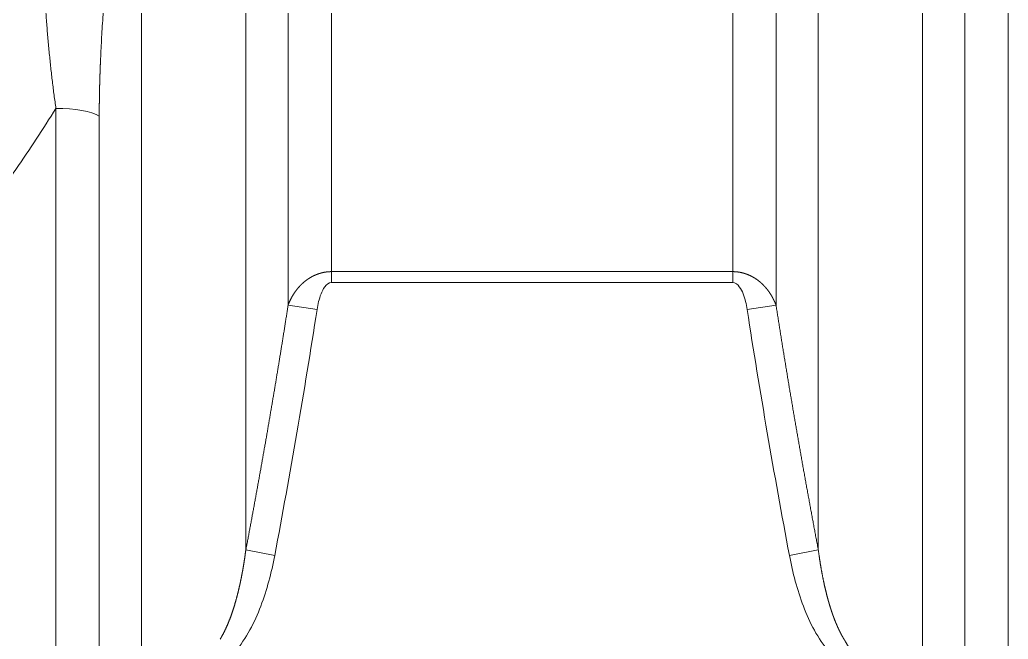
# Model space of a CAD drawing. Header units: millimetres. Extents: x 4664 to 8864, y -38 to 2932.
# Drawn here: x 8226.08 to 8253.32, y 2179.6 to 2196.67 of the extents above; entities that cross this region are included whole.
import ezdxf

# ---------------------------------------------------------------- set-up
doc = ezdxf.new("R2010")
doc.units = ezdxf.units.MM

msp = doc.modelspace()

# ---------------------------------------------------------------- linework, layer by layer
at = {"lineweight": 5}
for p, q in [((8234.673, 2189.43), (8234.673, 2210.808)), ((8245.728, 2189.43), (8245.728, 2210.808)), ((8253.321, 2157.228), (8253.321, 2210.808)), ((8232.313, 2210.588), (8232.313, 2182.059)), ((8248.088, 2210.588), (8248.088, 2182.059)), ((8250.961, 2210.588), (8250.961, 2154.304)), ((8233.478, 2209.614), (8233.478, 2188.803)), ((8246.923, 2188.803), (8246.923, 2209.614)), ((8252.127, 2209.614), (8252.127, 2157.639)), ((8229.44, 2206.227), (8229.44, 2154.304)), ((8227.08, 2157.228), (8227.08, 2194.226)), ((8228.274, 2157.639), (8228.274, 2194.009)), ((8245.728, 2189.727), (8234.673, 2189.727)), ((8234.673, 2189.43), (8245.728, 2189.43)), ((8233.478, 2188.803), (8234.274, 2188.68)), ((8246.923, 2188.803), (8246.127, 2188.68)), ((8232.313, 2182.059), (8233.109, 2181.909)), ((8247.292, 2181.909), (8248.088, 2182.059))]:
    msp.add_line(p, q, dxfattribs=at)
at = {"lineweight": 5, "extrusion": (0, 0, -1)}
msp.add_ellipse((8227.08, 2193.862), major_axis=(1.306, 0), ratio=0.278426, start_param=4.712389, end_param=5.867354, dxfattribs=at)
at = {"lineweight": 5}
for points, knots in [([(8227.038, 2206.473), (8227.012, 2206.188), (8226.988, 2205.909), (8226.943, 2205.358), (8226.921, 2205.088), (8226.881, 2204.555), (8226.863, 2204.292), (8226.837, 2203.904), (8226.829, 2203.776), (8226.813, 2203.521), (8226.806, 2203.395), (8226.784, 2203.018), (8226.772, 2202.771), (8226.755, 2202.406), (8226.75, 2202.286), (8226.743, 2202.107), (8226.741, 2202.047), (8226.736, 2201.929), (8226.734, 2201.87), (8226.725, 2201.576), (8226.718, 2201.345), (8226.711, 2201.004), (8226.709, 2200.891), (8226.706, 2200.724), (8226.705, 2200.64), (8226.704, 2200.543), (8226.704, 2200.495), (8226.703, 2200.471), (8226.703, 2200.459), (8226.703, 2200.453), (8226.703, 2200.45), (8226.703, 2200.448), (8226.703, 2200.448), (8226.703, 2200.447), (8226.703, 2200.447), (8226.703, 2200.447), (8226.703, 2200.447), (8226.703, 2200.447), (8226.703, 2200.447), (8226.702, 2200.308), (8226.7, 2200.033), (8226.701, 2199.63), (8226.706, 2199.237), (8226.71, 2198.98), (8226.719, 2198.599), (8226.727, 2198.352), (8226.741, 2197.989), (8226.746, 2197.869), (8226.754, 2197.692), (8226.759, 2197.604), (8226.764, 2197.503), (8226.767, 2197.452), (8226.768, 2197.427), (8226.769, 2197.415), (8226.769, 2197.408), (8226.769, 2197.405), (8226.769, 2197.404), (8226.77, 2197.403), (8226.77, 2197.402), (8226.77, 2197.402), (8226.77, 2197.402), (8226.77, 2197.402), (8226.77, 2197.402), (8226.77, 2197.402), (8226.778, 2197.257), (8226.795, 2196.971), (8226.826, 2196.551), (8226.86, 2196.14), (8226.897, 2195.738), (8226.938, 2195.345), (8226.982, 2194.961), (8227.029, 2194.588), (8227.063, 2194.345), (8227.08, 2194.226)], [0, 0, 0, 0, 0.0625, 0.0625, 0.125, 0.125, 0.1875, 0.1875, 0.21875, 0.21875, 0.25, 0.25, 0.3125, 0.3125, 0.34375, 0.34375, 0.359375, 0.359375, 0.375, 0.375, 0.4375, 0.4375, 0.46875, 0.46875, 0.484375, 0.492188, 0.496094, 0.498047, 0.499023, 0.499512, 0.499756, 0.499878, 0.499939, 0.499969, 0.499985, 0.499992, 0.499996, 0.499996, 0.5, 0.5, 0.53125, 0.5625, 0.59375, 0.625, 0.625, 0.6875, 0.6875, 0.71875, 0.71875, 0.734375, 0.742188, 0.746094, 0.748047, 0.749023, 0.749512, 0.749756, 0.749878, 0.749939, 0.749969, 0.749985, 0.749992, 0.749996, 0.749996, 0.75, 0.75, 0.78125, 0.8125, 0.84375, 0.875, 0.90625, 0.9375, 0.96875, 1, 1, 1, 1]), ([(8228.274, 2194.009), (8228.274, 2194.015), (8228.274, 2194.027), (8228.274, 2194.045), (8228.275, 2194.063), (8228.275, 2194.081), (8228.275, 2194.099), (8228.275, 2194.117), (8228.275, 2194.135), (8228.275, 2194.153), (8228.275, 2194.171), (8228.275, 2194.189), (8228.275, 2194.207), (8228.275, 2194.225), (8228.275, 2194.243), (8228.275, 2194.262), (8228.276, 2194.28), (8228.276, 2194.298), (8228.276, 2194.316), (8228.276, 2194.334), (8228.276, 2194.352), (8228.276, 2194.371), (8228.277, 2194.389), (8228.277, 2194.407), (8228.277, 2194.425), (8228.277, 2194.444), (8228.278, 2194.462), (8228.278, 2194.48), (8228.278, 2194.499), (8228.278, 2194.517), (8228.279, 2194.535), (8228.279, 2194.554), (8228.279, 2194.572), (8228.279, 2194.591), (8228.28, 2194.609), (8228.28, 2194.627), (8228.28, 2194.646), (8228.281, 2194.664), (8228.281, 2194.683), (8228.282, 2194.701), (8228.282, 2194.72), (8228.282, 2194.739), (8228.283, 2194.757), (8228.283, 2194.776), (8228.284, 2194.794), (8228.284, 2194.813), (8228.284, 2194.832), (8228.285, 2194.85), (8228.285, 2194.869), (8228.286, 2194.887), (8228.286, 2194.906), (8228.287, 2194.925), (8228.287, 2194.944), (8228.288, 2194.962), (8228.288, 2194.981), (8228.289, 2195), (8228.289, 2195.019), (8228.29, 2195.038), (8228.29, 2195.056), (8228.291, 2195.075), (8228.292, 2195.094), (8228.292, 2195.113), (8228.293, 2195.132), (8228.293, 2195.151), (8228.294, 2195.17), (8228.295, 2195.189), (8228.295, 2195.208), (8228.296, 2195.227), (8228.297, 2195.246), (8228.297, 2195.265), (8228.298, 2195.284), (8228.299, 2195.303), (8228.299, 2195.322), (8228.3, 2195.341), (8228.301, 2195.36), (8228.301, 2195.379), (8228.302, 2195.398), (8228.303, 2195.417), (8228.304, 2195.437), (8228.304, 2195.456), (8228.305, 2195.475), (8228.306, 2195.494), (8228.307, 2195.513), (8228.308, 2195.533), (8228.308, 2195.552), (8228.309, 2195.571), (8228.314, 2195.682), (8228.323, 2195.886), (8228.34, 2196.186), (8228.358, 2196.495), (8228.379, 2196.812), (8228.398, 2197.074), (8228.413, 2197.281), (8228.424, 2197.428), (8228.436, 2197.577), (8228.449, 2197.727), (8228.462, 2197.879), (8228.475, 2198.032), (8228.488, 2198.186), (8228.503, 2198.341), (8228.517, 2198.498), (8228.539, 2198.723), (8228.568, 2199.019), (8228.606, 2199.39), (8228.647, 2199.774), (8228.688, 2200.153), (8228.731, 2200.528), (8228.773, 2200.899), (8228.819, 2201.281), (8228.864, 2201.656), (8228.909, 2202.026), (8228.954, 2202.393), (8229.003, 2202.78), (8229.042, 2203.087), (8229.07, 2203.312), (8229.088, 2203.45), (8229.107, 2203.599), (8229.127, 2203.757), (8229.148, 2203.925), (8229.171, 2204.104), (8229.195, 2204.292), (8229.22, 2204.491), (8229.243, 2204.667), (8229.262, 2204.816), (8229.277, 2204.932), (8229.291, 2205.045), (8229.305, 2205.153), (8229.318, 2205.257), (8229.331, 2205.357), (8229.343, 2205.453), (8229.354, 2205.545), (8229.365, 2205.632), (8229.376, 2205.715), (8229.386, 2205.794), (8229.395, 2205.868), (8229.404, 2205.939), (8229.412, 2206.005), (8229.42, 2206.066), (8229.427, 2206.124), (8229.433, 2206.177), (8229.438, 2206.211), (8229.44, 2206.227)], [0, 0, 0, 0, 0.001403, 0.002808, 0.004214, 0.005622, 0.007032, 0.008443, 0.009856, 0.01127, 0.012686, 0.014104, 0.015523, 0.016944, 0.018367, 0.019791, 0.021217, 0.022645, 0.024074, 0.025505, 0.026937, 0.028371, 0.029807, 0.031245, 0.032684, 0.034125, 0.035568, 0.037012, 0.038458, 0.039906, 0.041355, 0.042806, 0.044259, 0.045713, 0.047169, 0.048627, 0.050087, 0.051548, 0.053011, 0.054475, 0.055942, 0.05741, 0.05888, 0.060351, 0.061825, 0.0633, 0.064776, 0.066255, 0.067735, 0.069217, 0.0707, 0.072186, 0.073673, 0.075162, 0.076653, 0.078145, 0.079639, 0.081135, 0.082633, 0.084132, 0.085633, 0.087136, 0.088641, 0.090148, 0.091656, 0.093166, 0.094678, 0.096191, 0.097707, 0.099224, 0.100743, 0.102264, 0.103786, 0.105311, 0.106837, 0.108365, 0.109895, 0.111426, 0.11296, 0.114495, 0.116032, 0.117571, 0.119111, 0.120654, 0.122198, 0.123744, 0.125292, 0.148749, 0.172956, 0.197922, 0.223653, 0.250157, 0.262099, 0.274161, 0.286342, 0.298644, 0.311068, 0.323613, 0.33628, 0.34907, 0.361983, 0.37502, 0.40466, 0.43536, 0.467127, 0.499968, 0.529724, 0.560471, 0.592216, 0.624965, 0.653813, 0.684259, 0.716308, 0.749969, 0.760607, 0.772055, 0.784313, 0.797384, 0.811268, 0.825968, 0.841484, 0.857818, 0.874972, 0.884887, 0.894455, 0.903675, 0.912547, 0.92107, 0.929244, 0.937069, 0.944545, 0.95167, 0.958445, 0.96487, 0.970943, 0.976665, 0.982036, 0.987055, 0.991722, 0.996037, 1, 1, 1, 1]), ([(8216.165, 2182.74), (8216.707, 2183.117), (8217.239, 2183.507), (8218.282, 2184.313), (8218.793, 2184.729), (8219.795, 2185.587), (8220.286, 2186.03), (8221.007, 2186.713), (8221.244, 2186.944), (8221.597, 2187.296), (8221.772, 2187.473), (8221.975, 2187.682), (8222.076, 2187.787), (8222.127, 2187.84), (8222.152, 2187.866), (8222.165, 2187.879), (8222.171, 2187.886), (8222.174, 2187.889), (8222.175, 2187.891), (8222.176, 2187.892), (8222.636, 2188.374), (8223.082, 2188.866), (8223.732, 2189.622), (8223.946, 2189.877), (8224.262, 2190.263), (8224.418, 2190.458), (8224.599, 2190.686), (8224.689, 2190.801), (8224.734, 2190.859), (8224.756, 2190.888), (8224.767, 2190.902), (8224.773, 2190.909), (8224.776, 2190.913), (8224.777, 2190.915), (8224.778, 2190.915), (8224.778, 2190.916), (8224.778, 2190.916), (8225.192, 2191.45), (8225.591, 2191.992), (8226.358, 2193.095), (8226.726, 2193.656), (8227.08, 2194.226)], [0, 0, 0, 0, 0.125, 0.125, 0.25, 0.25, 0.375, 0.375, 0.4375, 0.4375, 0.46875, 0.484375, 0.492187, 0.496094, 0.498047, 0.499023, 0.499512, 0.499756, 0.499756, 0.5, 0.5, 0.625, 0.625, 0.6875, 0.6875, 0.71875, 0.734375, 0.742187, 0.746094, 0.748047, 0.749023, 0.749512, 0.749756, 0.749878, 0.749939, 0.749939, 0.75, 0.75, 0.875, 0.875, 1, 1, 1, 1]), ([(8234.673, 2189.727), (8234.671, 2189.727), (8234.668, 2189.727), (8234.664, 2189.727), (8234.659, 2189.727), (8234.655, 2189.727), (8234.65, 2189.727), (8234.646, 2189.727), (8234.642, 2189.727), (8234.637, 2189.726), (8234.633, 2189.726), (8234.628, 2189.726), (8234.624, 2189.726), (8234.619, 2189.726), (8234.615, 2189.725), (8234.611, 2189.725), (8234.606, 2189.725), (8234.602, 2189.725), (8234.597, 2189.724), (8234.593, 2189.724), (8234.588, 2189.724), (8234.584, 2189.723), (8234.58, 2189.723), (8234.575, 2189.723), (8234.571, 2189.722), (8234.566, 2189.722), (8234.562, 2189.721), (8234.557, 2189.721), (8234.553, 2189.72), (8234.548, 2189.72), (8234.544, 2189.719), (8234.54, 2189.719), (8234.535, 2189.718), (8234.531, 2189.718), (8234.526, 2189.717), (8234.522, 2189.716), (8234.517, 2189.716), (8234.513, 2189.715), (8234.508, 2189.714), (8234.504, 2189.714), (8234.5, 2189.713), (8234.495, 2189.712), (8234.491, 2189.712), (8234.486, 2189.711), (8234.482, 2189.71), (8234.477, 2189.709), (8234.473, 2189.708), (8234.468, 2189.708), (8234.464, 2189.707), (8234.459, 2189.706), (8234.455, 2189.705), (8234.451, 2189.704), (8234.446, 2189.703), (8234.442, 2189.702), (8234.437, 2189.701), (8234.433, 2189.7), (8234.428, 2189.699), (8234.424, 2189.698), (8234.419, 2189.697), (8234.415, 2189.696), (8234.411, 2189.695), (8234.406, 2189.694), (8234.402, 2189.693), (8234.397, 2189.692), (8234.393, 2189.69), (8234.388, 2189.689), (8234.384, 2189.688), (8234.38, 2189.687), (8234.375, 2189.686), (8234.371, 2189.684), (8234.366, 2189.683), (8234.362, 2189.682), (8234.357, 2189.68), (8234.353, 2189.679), (8234.349, 2189.678), (8234.344, 2189.676), (8234.34, 2189.675), (8234.335, 2189.674), (8234.331, 2189.672), (8234.327, 2189.671), (8234.322, 2189.669), (8234.318, 2189.668), (8234.313, 2189.666), (8234.309, 2189.665), (8234.305, 2189.663), (8234.3, 2189.662), (8234.296, 2189.66), (8234.291, 2189.659), (8234.287, 2189.657), (8234.283, 2189.655), (8234.278, 2189.654), (8234.274, 2189.652), (8234.27, 2189.65), (8234.265, 2189.649), (8234.261, 2189.647), (8234.256, 2189.645), (8234.252, 2189.643), (8234.248, 2189.642), (8234.243, 2189.64), (8234.239, 2189.638), (8234.235, 2189.636), (8234.23, 2189.634), (8234.226, 2189.633), (8234.222, 2189.631), (8234.217, 2189.629), (8234.213, 2189.627), (8234.209, 2189.625), (8234.204, 2189.623), (8234.2, 2189.621), (8234.196, 2189.619), (8234.191, 2189.617), (8234.187, 2189.615), (8234.183, 2189.613), (8234.179, 2189.611), (8234.174, 2189.609), (8234.17, 2189.607), (8234.166, 2189.604), (8234.161, 2189.602), (8234.157, 2189.6), (8234.153, 2189.598), (8234.149, 2189.596), (8234.144, 2189.593), (8234.14, 2189.591), (8234.136, 2189.589), (8234.132, 2189.587), (8234.127, 2189.584), (8234.123, 2189.582), (8234.119, 2189.58), (8234.115, 2189.577), (8234.11, 2189.575), (8234.106, 2189.573), (8234.102, 2189.57), (8234.098, 2189.568), (8234.094, 2189.565), (8234.089, 2189.563), (8234.085, 2189.56), (8234.081, 2189.558), (8234.077, 2189.555), (8234.073, 2189.553), (8234.069, 2189.55), (8234.064, 2189.548), (8234.06, 2189.545), (8234.056, 2189.542), (8234.052, 2189.54), (8234.048, 2189.537), (8234.044, 2189.534), (8234.04, 2189.532), (8234.036, 2189.529), (8234.031, 2189.526), (8234.027, 2189.523), (8234.023, 2189.521), (8234.019, 2189.518), (8234.015, 2189.515), (8234.011, 2189.512), (8234.007, 2189.509), (8234.003, 2189.507), (8233.999, 2189.504), (8233.995, 2189.501), (8233.991, 2189.498), (8233.987, 2189.495), (8233.983, 2189.492), (8233.979, 2189.489), (8233.975, 2189.486), (8233.971, 2189.483), (8233.967, 2189.48), (8233.963, 2189.477), (8233.959, 2189.474), (8233.955, 2189.471), (8233.951, 2189.468), (8233.947, 2189.464), (8233.943, 2189.461), (8233.939, 2189.458), (8233.935, 2189.455), (8233.931, 2189.452), (8233.927, 2189.449), (8233.923, 2189.445), (8233.919, 2189.442), (8233.915, 2189.439), (8233.911, 2189.435), (8233.905, 2189.43), (8233.898, 2189.424), (8233.892, 2189.418), (8233.885, 2189.412), (8233.879, 2189.407), (8233.872, 2189.4), (8233.866, 2189.394), (8233.859, 2189.388), (8233.853, 2189.382), (8233.846, 2189.376), (8233.84, 2189.369), (8233.833, 2189.363), (8233.827, 2189.356), (8233.82, 2189.35), (8233.814, 2189.343), (8233.807, 2189.336), (8233.801, 2189.329), (8233.794, 2189.323), (8233.788, 2189.316), (8233.782, 2189.308), (8233.775, 2189.301), (8233.769, 2189.294), (8233.762, 2189.287), (8233.756, 2189.279), (8233.75, 2189.272), (8233.744, 2189.265), (8233.737, 2189.257), (8233.731, 2189.249), (8233.725, 2189.242), (8233.719, 2189.234), (8233.713, 2189.226), (8233.706, 2189.218), (8233.7, 2189.21), (8233.694, 2189.202), (8233.688, 2189.193), (8233.682, 2189.185), (8233.676, 2189.177), (8233.67, 2189.168), (8233.664, 2189.16), (8233.658, 2189.151), (8233.652, 2189.143), (8233.647, 2189.134), (8233.641, 2189.125), (8233.635, 2189.116), (8233.629, 2189.107), (8233.623, 2189.098), (8233.618, 2189.089), (8233.612, 2189.08), (8233.607, 2189.071), (8233.601, 2189.061), (8233.596, 2189.052), (8233.59, 2189.042), (8233.585, 2189.033), (8233.579, 2189.023), (8233.574, 2189.013), (8233.569, 2189.004), (8233.563, 2188.994), (8233.558, 2188.984), (8233.553, 2188.974), (8233.548, 2188.964), (8233.543, 2188.953), (8233.538, 2188.943), (8233.533, 2188.933), (8233.528, 2188.922), (8233.523, 2188.912), (8233.518, 2188.901), (8233.514, 2188.891), (8233.509, 2188.88), (8233.504, 2188.869), (8233.5, 2188.858), (8233.495, 2188.847), (8233.491, 2188.836), (8233.486, 2188.825), (8233.482, 2188.814), (8233.479, 2188.806), (8233.478, 2188.803)], [0, 0, 0, 0, 0.002602, 0.005204, 0.007808, 0.010414, 0.01302, 0.015628, 0.018238, 0.020849, 0.023461, 0.026074, 0.028689, 0.031306, 0.033924, 0.036543, 0.039164, 0.041787, 0.044412, 0.047037, 0.049665, 0.052294, 0.054926, 0.057558, 0.060193, 0.062829, 0.065468, 0.068108, 0.07075, 0.073393, 0.076039, 0.078687, 0.081336, 0.083988, 0.086642, 0.089298, 0.091955, 0.094615, 0.097277, 0.099942, 0.102608, 0.105277, 0.107947, 0.11062, 0.113296, 0.115973, 0.118653, 0.121336, 0.12402, 0.126707, 0.129397, 0.132089, 0.134783, 0.13748, 0.140179, 0.142881, 0.145586, 0.148293, 0.151003, 0.153715, 0.15643, 0.159148, 0.161868, 0.164591, 0.167317, 0.170046, 0.172777, 0.175511, 0.178248, 0.180988, 0.183731, 0.186477, 0.189226, 0.191977, 0.194732, 0.197489, 0.20025, 0.203014, 0.205781, 0.20855, 0.211323, 0.214099, 0.216879, 0.219661, 0.222447, 0.225236, 0.228028, 0.230823, 0.233622, 0.236424, 0.239229, 0.242038, 0.24485, 0.247665, 0.250484, 0.253306, 0.256132, 0.258961, 0.261794, 0.26463, 0.26747, 0.270314, 0.27316, 0.276011, 0.278865, 0.281723, 0.284584, 0.28745, 0.290319, 0.293191, 0.296067, 0.298948, 0.301832, 0.304719, 0.307611, 0.310506, 0.313405, 0.316308, 0.319216, 0.322126, 0.325041, 0.32796, 0.330883, 0.33381, 0.336741, 0.339676, 0.342615, 0.345558, 0.348505, 0.351456, 0.354411, 0.357371, 0.360335, 0.363303, 0.366275, 0.369251, 0.372232, 0.375216, 0.378205, 0.381199, 0.384197, 0.387199, 0.390205, 0.393216, 0.396231, 0.39925, 0.402274, 0.405303, 0.408336, 0.411373, 0.414415, 0.417461, 0.420512, 0.423568, 0.426628, 0.429692, 0.432761, 0.435835, 0.438913, 0.441996, 0.445084, 0.448176, 0.451273, 0.454375, 0.457482, 0.460593, 0.463709, 0.46683, 0.469955, 0.473085, 0.476221, 0.479361, 0.482505, 0.485655, 0.48881, 0.491969, 0.495134, 0.498303, 0.501477, 0.506888, 0.51233, 0.517804, 0.52331, 0.528849, 0.534419, 0.540022, 0.545657, 0.551325, 0.557025, 0.562757, 0.568523, 0.57432, 0.580151, 0.586015, 0.591911, 0.597841, 0.603803, 0.609799, 0.615827, 0.621889, 0.627984, 0.634113, 0.640275, 0.64647, 0.652699, 0.658962, 0.665258, 0.671588, 0.677951, 0.684348, 0.690779, 0.697244, 0.703743, 0.710276, 0.716843, 0.723445, 0.73008, 0.736749, 0.743453, 0.750191, 0.756963, 0.76377, 0.770611, 0.777487, 0.784397, 0.791342, 0.798321, 0.805335, 0.812384, 0.819467, 0.826586, 0.833739, 0.840927, 0.84815, 0.855407, 0.8627, 0.870028, 0.877391, 0.884789, 0.892222, 0.899691, 0.907194, 0.914733, 0.922307, 0.929917, 0.937562, 0.945242, 0.952958, 0.96071, 0.968496, 0.976319, 0.984177, 0.992071, 1, 1, 1, 1]), ([(8246.923, 2188.803), (8246.922, 2188.805), (8246.921, 2188.809), (8246.919, 2188.814), (8246.917, 2188.82), (8246.914, 2188.826), (8246.912, 2188.831), (8246.91, 2188.837), (8246.908, 2188.843), (8246.905, 2188.848), (8246.903, 2188.854), (8246.901, 2188.86), (8246.898, 2188.865), (8246.896, 2188.871), (8246.894, 2188.876), (8246.891, 2188.882), (8246.889, 2188.887), (8246.886, 2188.893), (8246.884, 2188.898), (8246.881, 2188.904), (8246.879, 2188.909), (8246.877, 2188.915), (8246.874, 2188.92), (8246.872, 2188.925), (8246.869, 2188.931), (8246.866, 2188.936), (8246.864, 2188.941), (8246.861, 2188.947), (8246.859, 2188.952), (8246.856, 2188.957), (8246.854, 2188.962), (8246.851, 2188.968), (8246.848, 2188.973), (8246.846, 2188.978), (8246.843, 2188.983), (8246.84, 2188.988), (8246.838, 2188.993), (8246.835, 2188.999), (8246.832, 2189.004), (8246.83, 2189.009), (8246.827, 2189.014), (8246.824, 2189.019), (8246.821, 2189.024), (8246.819, 2189.029), (8246.816, 2189.034), (8246.813, 2189.038), (8246.81, 2189.043), (8246.808, 2189.048), (8246.805, 2189.053), (8246.802, 2189.058), (8246.799, 2189.063), (8246.796, 2189.068), (8246.793, 2189.072), (8246.791, 2189.077), (8246.788, 2189.082), (8246.785, 2189.087), (8246.782, 2189.091), (8246.779, 2189.096), (8246.776, 2189.101), (8246.773, 2189.105), (8246.77, 2189.11), (8246.767, 2189.114), (8246.764, 2189.119), (8246.761, 2189.124), (8246.758, 2189.128), (8246.755, 2189.133), (8246.752, 2189.137), (8246.749, 2189.142), (8246.746, 2189.146), (8246.743, 2189.151), (8246.74, 2189.155), (8246.737, 2189.159), (8246.734, 2189.164), (8246.731, 2189.168), (8246.728, 2189.172), (8246.725, 2189.177), (8246.722, 2189.181), (8246.719, 2189.185), (8246.716, 2189.19), (8246.713, 2189.194), (8246.71, 2189.198), (8246.706, 2189.202), (8246.703, 2189.206), (8246.7, 2189.211), (8246.697, 2189.215), (8246.694, 2189.219), (8246.691, 2189.223), (8246.688, 2189.227), (8246.684, 2189.231), (8246.681, 2189.235), (8246.678, 2189.239), (8246.675, 2189.243), (8246.672, 2189.247), (8246.669, 2189.251), (8246.665, 2189.255), (8246.662, 2189.259), (8246.659, 2189.263), (8246.656, 2189.267), (8246.652, 2189.27), (8246.649, 2189.274), (8246.646, 2189.278), (8246.643, 2189.282), (8246.64, 2189.286), (8246.636, 2189.289), (8246.633, 2189.293), (8246.63, 2189.297), (8246.626, 2189.301), (8246.623, 2189.304), (8246.62, 2189.308), (8246.617, 2189.312), (8246.613, 2189.315), (8246.61, 2189.319), (8246.607, 2189.322), (8246.604, 2189.326), (8246.6, 2189.329), (8246.597, 2189.333), (8246.594, 2189.336), (8246.59, 2189.34), (8246.587, 2189.343), (8246.584, 2189.347), (8246.58, 2189.35), (8246.577, 2189.354), (8246.574, 2189.357), (8246.57, 2189.36), (8246.567, 2189.364), (8246.564, 2189.367), (8246.56, 2189.37), (8246.557, 2189.374), (8246.554, 2189.377), (8246.55, 2189.38), (8246.547, 2189.383), (8246.544, 2189.387), (8246.54, 2189.39), (8246.537, 2189.393), (8246.534, 2189.396), (8246.53, 2189.399), (8246.527, 2189.402), (8246.523, 2189.405), (8246.52, 2189.408), (8246.517, 2189.411), (8246.513, 2189.415), (8246.51, 2189.418), (8246.507, 2189.421), (8246.503, 2189.423), (8246.5, 2189.426), (8246.496, 2189.429), (8246.493, 2189.432), (8246.488, 2189.437), (8246.482, 2189.442), (8246.474, 2189.449), (8246.465, 2189.455), (8246.457, 2189.462), (8246.449, 2189.469), (8246.441, 2189.475), (8246.432, 2189.481), (8246.424, 2189.488), (8246.416, 2189.494), (8246.407, 2189.5), (8246.399, 2189.506), (8246.39, 2189.512), (8246.382, 2189.518), (8246.373, 2189.524), (8246.365, 2189.529), (8246.356, 2189.535), (8246.348, 2189.541), (8246.339, 2189.546), (8246.33, 2189.551), (8246.322, 2189.557), (8246.313, 2189.562), (8246.304, 2189.567), (8246.296, 2189.572), (8246.287, 2189.577), (8246.278, 2189.582), (8246.269, 2189.587), (8246.26, 2189.592), (8246.251, 2189.596), (8246.242, 2189.601), (8246.234, 2189.605), (8246.225, 2189.61), (8246.216, 2189.614), (8246.207, 2189.618), (8246.198, 2189.622), (8246.189, 2189.626), (8246.18, 2189.63), (8246.171, 2189.634), (8246.162, 2189.638), (8246.153, 2189.642), (8246.144, 2189.646), (8246.134, 2189.649), (8246.125, 2189.653), (8246.116, 2189.656), (8246.107, 2189.66), (8246.098, 2189.663), (8246.089, 2189.666), (8246.08, 2189.669), (8246.07, 2189.672), (8246.061, 2189.675), (8246.052, 2189.678), (8246.043, 2189.681), (8246.034, 2189.683), (8246.024, 2189.686), (8246.015, 2189.689), (8246.006, 2189.691), (8245.997, 2189.693), (8245.987, 2189.696), (8245.978, 2189.698), (8245.969, 2189.7), (8245.96, 2189.702), (8245.95, 2189.704), (8245.941, 2189.706), (8245.932, 2189.708), (8245.923, 2189.709), (8245.913, 2189.711), (8245.904, 2189.713), (8245.895, 2189.714), (8245.886, 2189.715), (8245.876, 2189.717), (8245.867, 2189.718), (8245.858, 2189.719), (8245.848, 2189.72), (8245.839, 2189.721), (8245.83, 2189.722), (8245.821, 2189.723), (8245.811, 2189.724), (8245.802, 2189.724), (8245.793, 2189.725), (8245.784, 2189.726), (8245.774, 2189.726), (8245.765, 2189.726), (8245.756, 2189.727), (8245.747, 2189.727), (8245.738, 2189.727), (8245.732, 2189.727), (8245.728, 2189.727)], [0, 0, 0, 0, 0.004074, 0.008139, 0.012194, 0.01624, 0.020276, 0.024303, 0.028321, 0.032329, 0.036328, 0.040318, 0.044298, 0.048269, 0.052231, 0.056183, 0.060126, 0.064059, 0.067984, 0.071899, 0.075804, 0.079701, 0.083588, 0.087465, 0.091334, 0.095193, 0.099043, 0.102883, 0.106715, 0.110537, 0.11435, 0.118153, 0.121947, 0.125732, 0.129508, 0.133275, 0.137032, 0.14078, 0.144519, 0.148249, 0.151969, 0.155681, 0.159383, 0.163076, 0.166759, 0.170434, 0.174099, 0.177756, 0.181403, 0.18504, 0.188669, 0.192289, 0.195899, 0.199501, 0.203093, 0.206676, 0.21025, 0.213815, 0.21737, 0.220917, 0.224455, 0.227983, 0.231503, 0.235013, 0.238514, 0.242006, 0.245489, 0.248964, 0.252429, 0.255885, 0.259332, 0.26277, 0.266199, 0.269619, 0.27303, 0.276431, 0.279824, 0.283208, 0.286583, 0.28995, 0.293307, 0.296655, 0.299994, 0.303324, 0.306645, 0.309958, 0.313261, 0.316556, 0.319842, 0.323118, 0.326386, 0.329645, 0.332895, 0.336136, 0.339369, 0.342592, 0.345807, 0.349013, 0.35221, 0.355398, 0.358577, 0.361748, 0.36491, 0.368063, 0.371207, 0.374342, 0.377469, 0.380587, 0.383696, 0.386796, 0.389888, 0.392971, 0.396045, 0.39911, 0.402167, 0.405215, 0.408255, 0.411285, 0.414307, 0.417321, 0.420325, 0.423322, 0.426309, 0.429288, 0.432258, 0.43522, 0.438173, 0.441117, 0.444053, 0.44698, 0.449899, 0.452809, 0.455711, 0.458604, 0.461489, 0.464365, 0.467232, 0.470091, 0.472942, 0.475784, 0.478618, 0.481443, 0.48426, 0.487068, 0.489868, 0.49266, 0.495443, 0.498218, 0.504826, 0.511413, 0.517979, 0.524523, 0.531047, 0.53755, 0.544032, 0.550493, 0.556934, 0.563355, 0.569756, 0.576137, 0.582498, 0.58884, 0.595162, 0.601464, 0.607748, 0.614013, 0.620258, 0.626485, 0.632694, 0.638884, 0.645056, 0.65121, 0.657346, 0.663465, 0.669565, 0.675649, 0.681716, 0.687765, 0.693798, 0.699814, 0.705813, 0.711796, 0.717764, 0.723715, 0.72965, 0.73557, 0.741475, 0.747365, 0.753239, 0.759099, 0.764944, 0.770775, 0.776591, 0.782394, 0.788183, 0.793958, 0.799719, 0.805468, 0.811203, 0.816926, 0.822636, 0.828334, 0.834019, 0.839693, 0.845355, 0.851005, 0.856644, 0.862271, 0.867888, 0.873494, 0.87909, 0.884676, 0.890251, 0.895817, 0.901373, 0.906919, 0.912457, 0.917985, 0.923505, 0.929017, 0.93452, 0.940015, 0.945502, 0.950982, 0.956455, 0.96192, 0.967379, 0.972831, 0.978276, 0.983716, 0.98915, 0.994577, 1, 1, 1, 1]), ([(8234.274, 2188.68), (8234.297, 2188.828), (8234.331, 2188.975), (8234.412, 2189.183), (8234.444, 2189.251), (8234.534, 2189.372), (8234.596, 2189.43), (8234.673, 2189.43)], [0, 0, 0, 0, 0.5, 0.5, 0.75, 0.75, 1, 1, 1, 1]), ([(8245.728, 2189.43), (8245.805, 2189.43), (8245.867, 2189.372), (8245.956, 2189.252), (8245.989, 2189.184), (8246.071, 2188.974), (8246.104, 2188.828), (8246.127, 2188.68)], [0, 0, 0, 0, 0.25, 0.25, 0.5, 0.5, 1, 1, 1, 1]), ([(8233.478, 2188.803), (8233.475, 2188.782), (8233.468, 2188.74), (8233.458, 2188.678), (8233.449, 2188.615), (8233.439, 2188.553), (8233.429, 2188.49), (8233.419, 2188.428), (8233.409, 2188.365), (8233.4, 2188.303), (8233.39, 2188.24), (8233.38, 2188.177), (8233.37, 2188.115), (8233.36, 2188.052), (8233.35, 2187.99), (8233.34, 2187.927), (8233.33, 2187.864), (8233.32, 2187.802), (8233.31, 2187.739), (8233.3, 2187.677), (8233.289, 2187.614), (8233.279, 2187.551), (8233.269, 2187.489), (8233.259, 2187.426), (8233.249, 2187.363), (8233.239, 2187.301), (8233.228, 2187.238), (8233.218, 2187.175), (8233.208, 2187.112), (8233.197, 2187.05), (8233.187, 2186.987), (8233.177, 2186.924), (8233.166, 2186.861), (8233.156, 2186.799), (8233.146, 2186.736), (8233.135, 2186.673), (8233.125, 2186.61), (8233.114, 2186.548), (8233.104, 2186.485), (8233.093, 2186.422), (8233.083, 2186.359), (8233.072, 2186.296), (8233.061, 2186.233), (8233.051, 2186.17), (8233.04, 2186.108), (8233.029, 2186.045), (8233.019, 2185.982), (8233.008, 2185.919), (8232.997, 2185.856), (8232.986, 2185.793), (8232.976, 2185.73), (8232.965, 2185.667), (8232.954, 2185.604), (8232.943, 2185.541), (8232.932, 2185.478), (8232.921, 2185.415), (8232.911, 2185.352), (8232.9, 2185.289), (8232.889, 2185.226), (8232.878, 2185.163), (8232.867, 2185.1), (8232.856, 2185.037), (8232.845, 2184.974), (8232.834, 2184.911), (8232.822, 2184.848), (8232.811, 2184.785), (8232.8, 2184.722), (8232.789, 2184.658), (8232.778, 2184.595), (8232.767, 2184.532), (8232.755, 2184.469), (8232.744, 2184.406), (8232.733, 2184.343), (8232.722, 2184.279), (8232.71, 2184.216), (8232.699, 2184.153), (8232.688, 2184.09), (8232.676, 2184.027), (8232.665, 2183.963), (8232.653, 2183.9), (8232.642, 2183.837), (8232.631, 2183.773), (8232.619, 2183.71), (8232.608, 2183.647), (8232.596, 2183.583), (8232.585, 2183.52), (8232.573, 2183.457), (8232.561, 2183.393), (8232.55, 2183.33), (8232.538, 2183.267), (8232.526, 2183.203), (8232.515, 2183.14), (8232.503, 2183.076), (8232.491, 2183.013), (8232.48, 2182.949), (8232.468, 2182.886), (8232.456, 2182.822), (8232.444, 2182.759), (8232.432, 2182.695), (8232.42, 2182.632), (8232.409, 2182.568), (8232.397, 2182.505), (8232.385, 2182.441), (8232.373, 2182.378), (8232.361, 2182.314), (8232.349, 2182.25), (8232.337, 2182.187), (8232.325, 2182.123), (8232.317, 2182.081), (8232.313, 2182.059)], [0, 0, 0, 0, 0.009242, 0.018485, 0.02773, 0.036977, 0.046225, 0.055475, 0.064727, 0.07398, 0.083236, 0.092492, 0.101751, 0.111011, 0.120273, 0.129537, 0.138802, 0.148069, 0.157338, 0.166609, 0.175882, 0.185156, 0.194432, 0.20371, 0.21299, 0.222272, 0.231555, 0.240841, 0.250128, 0.259417, 0.268708, 0.278001, 0.287296, 0.296593, 0.305892, 0.315192, 0.324495, 0.333799, 0.343106, 0.352414, 0.361725, 0.371037, 0.380352, 0.389668, 0.398987, 0.408307, 0.41763, 0.426955, 0.436281, 0.44561, 0.454941, 0.464274, 0.473609, 0.482946, 0.492285, 0.501627, 0.51097, 0.520316, 0.529664, 0.539014, 0.548366, 0.55772, 0.567077, 0.576436, 0.585797, 0.59516, 0.604525, 0.613893, 0.623263, 0.632635, 0.642009, 0.651386, 0.660765, 0.670146, 0.679529, 0.688915, 0.698303, 0.707694, 0.717087, 0.726482, 0.735879, 0.745279, 0.754682, 0.764086, 0.773493, 0.782903, 0.792314, 0.801729, 0.811145, 0.820564, 0.829986, 0.83941, 0.848836, 0.858265, 0.867696, 0.87713, 0.886567, 0.896005, 0.905447, 0.914891, 0.924337, 0.933786, 0.943237, 0.952691, 0.962148, 0.971607, 0.981069, 0.990533, 1, 1, 1, 1]), ([(8248.088, 2182.059), (8248.084, 2182.083), (8248.075, 2182.13), (8248.061, 2182.201), (8248.048, 2182.272), (8248.035, 2182.343), (8248.021, 2182.414), (8248.008, 2182.485), (8247.995, 2182.556), (8247.982, 2182.627), (8247.968, 2182.697), (8247.955, 2182.768), (8247.942, 2182.839), (8247.929, 2182.91), (8247.916, 2182.98), (8247.903, 2183.051), (8247.89, 2183.122), (8247.877, 2183.193), (8247.864, 2183.263), (8247.851, 2183.334), (8247.838, 2183.405), (8247.825, 2183.475), (8247.812, 2183.546), (8247.799, 2183.616), (8247.786, 2183.687), (8247.773, 2183.758), (8247.76, 2183.828), (8247.748, 2183.899), (8247.735, 2183.969), (8247.722, 2184.04), (8247.71, 2184.11), (8247.697, 2184.181), (8247.684, 2184.251), (8247.672, 2184.322), (8247.659, 2184.392), (8247.647, 2184.462), (8247.634, 2184.533), (8247.622, 2184.603), (8247.609, 2184.674), (8247.597, 2184.744), (8247.584, 2184.814), (8247.572, 2184.885), (8247.56, 2184.955), (8247.547, 2185.025), (8247.535, 2185.096), (8247.523, 2185.166), (8247.511, 2185.236), (8247.498, 2185.306), (8247.486, 2185.377), (8247.474, 2185.447), (8247.462, 2185.517), (8247.45, 2185.587), (8247.438, 2185.657), (8247.426, 2185.728), (8247.414, 2185.798), (8247.402, 2185.868), (8247.39, 2185.938), (8247.378, 2186.008), (8247.366, 2186.078), (8247.354, 2186.148), (8247.342, 2186.218), (8247.33, 2186.288), (8247.319, 2186.358), (8247.307, 2186.428), (8247.295, 2186.498), (8247.283, 2186.568), (8247.272, 2186.638), (8247.26, 2186.708), (8247.248, 2186.778), (8247.237, 2186.848), (8247.225, 2186.918), (8247.214, 2186.988), (8247.202, 2187.058), (8247.191, 2187.128), (8247.179, 2187.198), (8247.168, 2187.268), (8247.156, 2187.338), (8247.145, 2187.408), (8247.134, 2187.478), (8247.122, 2187.547), (8247.111, 2187.617), (8247.1, 2187.687), (8247.088, 2187.757), (8247.077, 2187.827), (8247.066, 2187.896), (8247.055, 2187.966), (8247.044, 2188.036), (8247.033, 2188.106), (8247.022, 2188.175), (8247.011, 2188.245), (8246.999, 2188.315), (8246.988, 2188.385), (8246.978, 2188.454), (8246.967, 2188.524), (8246.956, 2188.594), (8246.945, 2188.663), (8246.934, 2188.733), (8246.927, 2188.78), (8246.923, 2188.803)], [0, 0, 0, 0, 0.010551, 0.0211, 0.031645, 0.042187, 0.052725, 0.063261, 0.073793, 0.084322, 0.094848, 0.105371, 0.115891, 0.126408, 0.136921, 0.147432, 0.157939, 0.168444, 0.178945, 0.189443, 0.199939, 0.210431, 0.22092, 0.231407, 0.24189, 0.25237, 0.262848, 0.273322, 0.283794, 0.294263, 0.304728, 0.315191, 0.325651, 0.336108, 0.346563, 0.357014, 0.367463, 0.377909, 0.388352, 0.398792, 0.40923, 0.419664, 0.430096, 0.440525, 0.450952, 0.461376, 0.471797, 0.482215, 0.492631, 0.503044, 0.513455, 0.523862, 0.534268, 0.54467, 0.55507, 0.565468, 0.575862, 0.586255, 0.596644, 0.607032, 0.617416, 0.627798, 0.638178, 0.648555, 0.65893, 0.669302, 0.679672, 0.69004, 0.700405, 0.710767, 0.721127, 0.731485, 0.741841, 0.752194, 0.762545, 0.772893, 0.783239, 0.793583, 0.803925, 0.814264, 0.824601, 0.834936, 0.845269, 0.855599, 0.865927, 0.876253, 0.886577, 0.896899, 0.907218, 0.917536, 0.927851, 0.938164, 0.948475, 0.958784, 0.969091, 0.979396, 0.989699, 1, 1, 1, 1]), ([(8232.313, 2182.059), (8232.312, 2182.054), (8232.31, 2182.042), (8232.308, 2182.026), (8232.306, 2182.009), (8232.304, 2181.992), (8232.301, 2181.975), (8232.299, 2181.958), (8232.297, 2181.942), (8232.294, 2181.925), (8232.292, 2181.908), (8232.29, 2181.892), (8232.287, 2181.875), (8232.285, 2181.859), (8232.283, 2181.843), (8232.28, 2181.826), (8232.278, 2181.81), (8232.275, 2181.794), (8232.273, 2181.778), (8232.27, 2181.762), (8232.268, 2181.745), (8232.265, 2181.729), (8232.263, 2181.713), (8232.26, 2181.698), (8232.258, 2181.682), (8232.255, 2181.666), (8232.252, 2181.65), (8232.25, 2181.634), (8232.247, 2181.619), (8232.245, 2181.603), (8232.242, 2181.588), (8232.239, 2181.572), (8232.237, 2181.557), (8232.234, 2181.541), (8232.231, 2181.526), (8232.229, 2181.511), (8232.226, 2181.495), (8232.223, 2181.48), (8232.22, 2181.465), (8232.218, 2181.45), (8232.215, 2181.435), (8232.212, 2181.42), (8232.209, 2181.405), (8232.206, 2181.39), (8232.204, 2181.375), (8232.201, 2181.36), (8232.198, 2181.346), (8232.195, 2181.331), (8232.192, 2181.316), (8232.189, 2181.302), (8232.186, 2181.287), (8232.184, 2181.273), (8232.181, 2181.258), (8232.178, 2181.244), (8232.175, 2181.23), (8232.172, 2181.215), (8232.169, 2181.201), (8232.166, 2181.187), (8232.163, 2181.173), (8232.16, 2181.159), (8232.157, 2181.145), (8232.154, 2181.131), (8232.151, 2181.117), (8232.148, 2181.103), (8232.145, 2181.089), (8232.142, 2181.075), (8232.138, 2181.062), (8232.135, 2181.048), (8232.132, 2181.034), (8232.129, 2181.021), (8232.126, 2181.007), (8232.123, 2180.994), (8232.12, 2180.98), (8232.117, 2180.967), (8232.113, 2180.954), (8232.11, 2180.94), (8232.107, 2180.927), (8232.104, 2180.914), (8232.101, 2180.901), (8232.097, 2180.888), (8232.094, 2180.875), (8232.091, 2180.862), (8232.088, 2180.849), (8232.084, 2180.836), (8232.081, 2180.824), (8232.078, 2180.811), (8232.074, 2180.796), (8232.069, 2180.778), (8232.064, 2180.757), (8232.058, 2180.737), (8232.053, 2180.717), (8232.047, 2180.697), (8232.042, 2180.677), (8232.036, 2180.658), (8232.031, 2180.638), (8232.025, 2180.618), (8232.02, 2180.599), (8232.014, 2180.58), (8232.008, 2180.561), (8232.003, 2180.542), (8231.997, 2180.523), (8231.991, 2180.504), (8231.985, 2180.485), (8231.979, 2180.467), (8231.974, 2180.448), (8231.968, 2180.43), (8231.962, 2180.412), (8231.956, 2180.394), (8231.95, 2180.376), (8231.944, 2180.358), (8231.938, 2180.341), (8231.932, 2180.323), (8231.926, 2180.306), (8231.92, 2180.288), (8231.914, 2180.271), (8231.908, 2180.254), (8231.902, 2180.237), (8231.895, 2180.22), (8231.889, 2180.203), (8231.883, 2180.187), (8231.877, 2180.17), (8231.871, 2180.154), (8231.864, 2180.138), (8231.858, 2180.122), (8231.852, 2180.106), (8231.845, 2180.09), (8231.839, 2180.074), (8231.833, 2180.058), (8231.826, 2180.043), (8231.82, 2180.027), (8231.813, 2180.012), (8231.807, 2179.997), (8231.8, 2179.982), (8231.794, 2179.967), (8231.787, 2179.952), (8231.781, 2179.938), (8231.774, 2179.923), (8231.768, 2179.909), (8231.761, 2179.894), (8231.755, 2179.88), (8231.748, 2179.866), (8231.741, 2179.852), (8231.735, 2179.839), (8231.728, 2179.825), (8231.721, 2179.811), (8231.715, 2179.798), (8231.708, 2179.784), (8231.701, 2179.771), (8231.694, 2179.758), (8231.687, 2179.745), (8231.681, 2179.732), (8231.674, 2179.72), (8231.667, 2179.707), (8231.66, 2179.695), (8231.653, 2179.682), (8231.646, 2179.67), (8231.64, 2179.658), (8231.633, 2179.646), (8231.626, 2179.634), (8231.619, 2179.622), (8231.612, 2179.611), (8231.607, 2179.603), (8231.605, 2179.599)], [0, 0, 0, 0, 0.00665, 0.01328, 0.019893, 0.026486, 0.033061, 0.039618, 0.046155, 0.052675, 0.059175, 0.065657, 0.07212, 0.078565, 0.084991, 0.091398, 0.097787, 0.104157, 0.110508, 0.116841, 0.123155, 0.12945, 0.135727, 0.141985, 0.148225, 0.154446, 0.160648, 0.166832, 0.172997, 0.179143, 0.185271, 0.19138, 0.197471, 0.203543, 0.209596, 0.215631, 0.221647, 0.227644, 0.233623, 0.239583, 0.245524, 0.251447, 0.257351, 0.263237, 0.269104, 0.274952, 0.280782, 0.286593, 0.292386, 0.29816, 0.303915, 0.309652, 0.31537, 0.321069, 0.32675, 0.332412, 0.338056, 0.343681, 0.349287, 0.354875, 0.360445, 0.365995, 0.371527, 0.377041, 0.382536, 0.388012, 0.39347, 0.398909, 0.404329, 0.409731, 0.415115, 0.42048, 0.425826, 0.431154, 0.436463, 0.441753, 0.447025, 0.452279, 0.457514, 0.46273, 0.467928, 0.473107, 0.478268, 0.483411, 0.488534, 0.493639, 0.498726, 0.506931, 0.515095, 0.523216, 0.531296, 0.539334, 0.547329, 0.555284, 0.563196, 0.571066, 0.578895, 0.586682, 0.594428, 0.602131, 0.609794, 0.617414, 0.624993, 0.63253, 0.640026, 0.64748, 0.654893, 0.662264, 0.669594, 0.676883, 0.68413, 0.691336, 0.698501, 0.705624, 0.712706, 0.719747, 0.726747, 0.733706, 0.740623, 0.7475, 0.754336, 0.761131, 0.767885, 0.774598, 0.78127, 0.787901, 0.794492, 0.801042, 0.807552, 0.814021, 0.820449, 0.826838, 0.833185, 0.839493, 0.84576, 0.851987, 0.858173, 0.86432, 0.870426, 0.876493, 0.88252, 0.888507, 0.894454, 0.900361, 0.906229, 0.912057, 0.917846, 0.923596, 0.929306, 0.934977, 0.940608, 0.946201, 0.951755, 0.95727, 0.962746, 0.968183, 0.973582, 0.978942, 0.984264, 0.989547, 0.994793, 1, 1, 1, 1]), ([(8248.796, 2179.599), (8248.795, 2179.601), (8248.793, 2179.605), (8248.789, 2179.611), (8248.785, 2179.617), (8248.782, 2179.623), (8248.778, 2179.629), (8248.775, 2179.635), (8248.771, 2179.641), (8248.768, 2179.647), (8248.764, 2179.653), (8248.761, 2179.659), (8248.757, 2179.666), (8248.754, 2179.672), (8248.75, 2179.678), (8248.746, 2179.684), (8248.743, 2179.691), (8248.739, 2179.697), (8248.736, 2179.704), (8248.732, 2179.71), (8248.729, 2179.716), (8248.725, 2179.723), (8248.722, 2179.729), (8248.718, 2179.736), (8248.715, 2179.743), (8248.711, 2179.749), (8248.708, 2179.756), (8248.705, 2179.762), (8248.701, 2179.769), (8248.698, 2179.776), (8248.694, 2179.783), (8248.691, 2179.79), (8248.687, 2179.796), (8248.684, 2179.803), (8248.68, 2179.81), (8248.677, 2179.817), (8248.673, 2179.824), (8248.67, 2179.831), (8248.667, 2179.838), (8248.663, 2179.845), (8248.66, 2179.852), (8248.656, 2179.859), (8248.653, 2179.867), (8248.65, 2179.874), (8248.646, 2179.881), (8248.643, 2179.888), (8248.639, 2179.895), (8248.636, 2179.903), (8248.633, 2179.91), (8248.629, 2179.918), (8248.626, 2179.925), (8248.622, 2179.932), (8248.619, 2179.94), (8248.616, 2179.947), (8248.612, 2179.955), (8248.609, 2179.962), (8248.606, 2179.97), (8248.602, 2179.978), (8248.599, 2179.985), (8248.596, 2179.993), (8248.592, 2180.001), (8248.589, 2180.009), (8248.586, 2180.016), (8248.583, 2180.024), (8248.579, 2180.032), (8248.576, 2180.04), (8248.573, 2180.048), (8248.569, 2180.056), (8248.566, 2180.064), (8248.563, 2180.072), (8248.56, 2180.08), (8248.556, 2180.088), (8248.553, 2180.096), (8248.55, 2180.104), (8248.547, 2180.112), (8248.543, 2180.121), (8248.54, 2180.129), (8248.537, 2180.137), (8248.534, 2180.145), (8248.53, 2180.154), (8248.527, 2180.162), (8248.524, 2180.171), (8248.521, 2180.179), (8248.518, 2180.187), (8248.514, 2180.196), (8248.511, 2180.204), (8248.508, 2180.213), (8248.505, 2180.222), (8248.502, 2180.23), (8248.499, 2180.239), (8248.496, 2180.248), (8248.492, 2180.256), (8248.489, 2180.265), (8248.486, 2180.274), (8248.483, 2180.283), (8248.48, 2180.292), (8248.477, 2180.3), (8248.474, 2180.309), (8248.471, 2180.318), (8248.467, 2180.327), (8248.464, 2180.336), (8248.461, 2180.345), (8248.458, 2180.354), (8248.455, 2180.363), (8248.452, 2180.373), (8248.449, 2180.382), (8248.446, 2180.391), (8248.443, 2180.4), (8248.44, 2180.409), (8248.437, 2180.419), (8248.434, 2180.428), (8248.431, 2180.437), (8248.428, 2180.447), (8248.425, 2180.456), (8248.422, 2180.466), (8248.419, 2180.475), (8248.416, 2180.485), (8248.413, 2180.494), (8248.41, 2180.504), (8248.407, 2180.513), (8248.404, 2180.523), (8248.401, 2180.533), (8248.398, 2180.542), (8248.395, 2180.552), (8248.392, 2180.562), (8248.39, 2180.572), (8248.387, 2180.581), (8248.384, 2180.591), (8248.381, 2180.601), (8248.378, 2180.611), (8248.375, 2180.621), (8248.372, 2180.631), (8248.369, 2180.641), (8248.366, 2180.651), (8248.364, 2180.661), (8248.361, 2180.671), (8248.358, 2180.681), (8248.355, 2180.692), (8248.352, 2180.702), (8248.35, 2180.712), (8248.347, 2180.722), (8248.344, 2180.733), (8248.341, 2180.743), (8248.338, 2180.753), (8248.336, 2180.764), (8248.333, 2180.774), (8248.33, 2180.785), (8248.326, 2180.799), (8248.321, 2180.819), (8248.315, 2180.842), (8248.309, 2180.866), (8248.303, 2180.89), (8248.297, 2180.915), (8248.291, 2180.939), (8248.285, 2180.963), (8248.279, 2180.988), (8248.274, 2181.013), (8248.268, 2181.038), (8248.262, 2181.064), (8248.256, 2181.089), (8248.251, 2181.115), (8248.245, 2181.14), (8248.24, 2181.166), (8248.234, 2181.193), (8248.228, 2181.219), (8248.223, 2181.246), (8248.218, 2181.272), (8248.212, 2181.299), (8248.207, 2181.326), (8248.202, 2181.353), (8248.196, 2181.381), (8248.191, 2181.408), (8248.186, 2181.436), (8248.181, 2181.464), (8248.176, 2181.492), (8248.171, 2181.52), (8248.166, 2181.549), (8248.161, 2181.578), (8248.156, 2181.606), (8248.151, 2181.635), (8248.146, 2181.665), (8248.141, 2181.694), (8248.137, 2181.723), (8248.132, 2181.753), (8248.127, 2181.783), (8248.123, 2181.813), (8248.118, 2181.843), (8248.114, 2181.874), (8248.109, 2181.904), (8248.105, 2181.935), (8248.101, 2181.966), (8248.097, 2181.997), (8248.092, 2182.028), (8248.09, 2182.049), (8248.088, 2182.059)], [0, 0, 0, 0, 0.002665, 0.00534, 0.008025, 0.01072, 0.013425, 0.01614, 0.018865, 0.0216, 0.024346, 0.027101, 0.029867, 0.032642, 0.035428, 0.038224, 0.04103, 0.043847, 0.046673, 0.04951, 0.052357, 0.055214, 0.058082, 0.06096, 0.063848, 0.066746, 0.069655, 0.072573, 0.075503, 0.078442, 0.081392, 0.084352, 0.087323, 0.090304, 0.093295, 0.096297, 0.099309, 0.102332, 0.105365, 0.108408, 0.111462, 0.114527, 0.117602, 0.120687, 0.123783, 0.126889, 0.130006, 0.133133, 0.136271, 0.139419, 0.142578, 0.145747, 0.148927, 0.152117, 0.155318, 0.15853, 0.161752, 0.164985, 0.168228, 0.171482, 0.174747, 0.178022, 0.181308, 0.184605, 0.187912, 0.19123, 0.194558, 0.197897, 0.201247, 0.204607, 0.207978, 0.21136, 0.214753, 0.218156, 0.22157, 0.224995, 0.22843, 0.231876, 0.235333, 0.2388, 0.242279, 0.245768, 0.249268, 0.252778, 0.2563, 0.259832, 0.263375, 0.266929, 0.270493, 0.274068, 0.277654, 0.281251, 0.284859, 0.288478, 0.292107, 0.295747, 0.299398, 0.30306, 0.306733, 0.310417, 0.314111, 0.317816, 0.321532, 0.325259, 0.328997, 0.332746, 0.336506, 0.340276, 0.344058, 0.34785, 0.351653, 0.355467, 0.359292, 0.363128, 0.366975, 0.370833, 0.374702, 0.378581, 0.382472, 0.386373, 0.390286, 0.394209, 0.398143, 0.402089, 0.406045, 0.410012, 0.41399, 0.417979, 0.421979, 0.42599, 0.430012, 0.434045, 0.438089, 0.442144, 0.44621, 0.450286, 0.454374, 0.458473, 0.462583, 0.466704, 0.470836, 0.474978, 0.479132, 0.483297, 0.487473, 0.49166, 0.495858, 0.500067, 0.509499, 0.518994, 0.528553, 0.538176, 0.547862, 0.557612, 0.567426, 0.577303, 0.587245, 0.59725, 0.607319, 0.617451, 0.627648, 0.637908, 0.648232, 0.65862, 0.669072, 0.679588, 0.690168, 0.700812, 0.711519, 0.722291, 0.733126, 0.744025, 0.754989, 0.766016, 0.777107, 0.788263, 0.799482, 0.810765, 0.822112, 0.833523, 0.844999, 0.856538, 0.868141, 0.879808, 0.891539, 0.903335, 0.915194, 0.927117, 0.939104, 0.951155, 0.963271, 0.97545, 0.987693, 1, 1, 1, 1]), ([(8232.009, 2179.248), (8232.171, 2179.434), (8232.308, 2179.642), (8232.541, 2180.069), (8232.64, 2180.289), (8232.897, 2180.963), (8233.019, 2181.43), (8233.109, 2181.909)], [0, 0, 0, 0, 0.25, 0.25, 0.5, 0.5, 1, 1, 1, 1]), ([(8247.292, 2181.909), (8247.382, 2181.431), (8247.504, 2180.962), (8247.852, 2180.054), (8248.07, 2179.618), (8248.392, 2179.248)], [0, 0, 0, 0, 0.5, 0.5, 1, 1, 1, 1]), ([(8249.003, 2176.17), (8249.004, 2176.173), (8249.006, 2176.178), (8249.009, 2176.185), (8249.013, 2176.193), (8249.016, 2176.201), (8249.019, 2176.209), (8249.022, 2176.216), (8249.025, 2176.224), (8249.028, 2176.232), (8249.031, 2176.24), (8249.034, 2176.247), (8249.037, 2176.255), (8249.04, 2176.263), (8249.043, 2176.271), (8249.046, 2176.279), (8249.049, 2176.287), (8249.052, 2176.295), (8249.055, 2176.302), (8249.058, 2176.31), (8249.061, 2176.318), (8249.064, 2176.326), (8249.067, 2176.334), (8249.07, 2176.342), (8249.073, 2176.35), (8249.076, 2176.358), (8249.078, 2176.366), (8249.081, 2176.375), (8249.084, 2176.383), (8249.087, 2176.391), (8249.09, 2176.399), (8249.092, 2176.407), (8249.095, 2176.415), (8249.098, 2176.423), (8249.101, 2176.432), (8249.103, 2176.44), (8249.106, 2176.448), (8249.109, 2176.456), (8249.111, 2176.465), (8249.114, 2176.473), (8249.117, 2176.481), (8249.119, 2176.489), (8249.122, 2176.498), (8249.125, 2176.506), (8249.127, 2176.514), (8249.13, 2176.523), (8249.132, 2176.531), (8249.135, 2176.54), (8249.137, 2176.548), (8249.14, 2176.556), (8249.142, 2176.565), (8249.145, 2176.573), (8249.147, 2176.582), (8249.15, 2176.59), (8249.152, 2176.599), (8249.155, 2176.607), (8249.157, 2176.616), (8249.16, 2176.625), (8249.162, 2176.633), (8249.164, 2176.642), (8249.167, 2176.65), (8249.169, 2176.659), (8249.171, 2176.668), (8249.174, 2176.676), (8249.176, 2176.685), (8249.178, 2176.694), (8249.18, 2176.702), (8249.183, 2176.711), (8249.185, 2176.72), (8249.187, 2176.729), (8249.189, 2176.737), (8249.191, 2176.746), (8249.194, 2176.755), (8249.196, 2176.764), (8249.198, 2176.773), (8249.2, 2176.781), (8249.202, 2176.79), (8249.204, 2176.799), (8249.206, 2176.808), (8249.208, 2176.817), (8249.21, 2176.826), (8249.212, 2176.835), (8249.214, 2176.844), (8249.216, 2176.853), (8249.218, 2176.862), (8249.22, 2176.871), (8249.222, 2176.88), (8249.224, 2176.889), (8249.226, 2176.898), (8249.228, 2176.907), (8249.23, 2176.916), (8249.232, 2176.925), (8249.234, 2176.934), (8249.236, 2176.943), (8249.237, 2176.952), (8249.239, 2176.961), (8249.241, 2176.971), (8249.249, 2177.013), (8249.263, 2177.089), (8249.28, 2177.199), (8249.294, 2177.308), (8249.306, 2177.417), (8249.314, 2177.525), (8249.32, 2177.633), (8249.322, 2177.74), (8249.322, 2177.816), (8249.321, 2177.862), (8249.321, 2177.877), (8249.321, 2177.892), (8249.32, 2177.908), (8249.32, 2177.923), (8249.319, 2177.938), (8249.319, 2177.953), (8249.318, 2177.968), (8249.317, 2177.983), (8249.316, 2177.998), (8249.315, 2178.012), (8249.315, 2178.027), (8249.314, 2178.042), (8249.313, 2178.057), (8249.311, 2178.072), (8249.31, 2178.086), (8249.309, 2178.101), (8249.308, 2178.116), (8249.306, 2178.13), (8249.305, 2178.145), (8249.304, 2178.16), (8249.302, 2178.174), (8249.3, 2178.189), (8249.299, 2178.203), (8249.297, 2178.217), (8249.295, 2178.232), (8249.294, 2178.246), (8249.292, 2178.261), (8249.29, 2178.275), (8249.288, 2178.289), (8249.286, 2178.303), (8249.284, 2178.318), (8249.281, 2178.332), (8249.279, 2178.346), (8249.277, 2178.36), (8249.275, 2178.374), (8249.272, 2178.388), (8249.27, 2178.402), (8249.267, 2178.416), (8249.265, 2178.43), (8249.262, 2178.444), (8249.259, 2178.458), (8249.257, 2178.471), (8249.254, 2178.485), (8249.251, 2178.499), (8249.248, 2178.513), (8249.245, 2178.527), (8249.242, 2178.54), (8249.239, 2178.554), (8249.236, 2178.567), (8249.233, 2178.581), (8249.229, 2178.595), (8249.226, 2178.608), (8249.223, 2178.622), (8249.219, 2178.635), (8249.216, 2178.649), (8249.212, 2178.662), (8249.208, 2178.675), (8249.205, 2178.689), (8249.201, 2178.702), (8249.197, 2178.715), (8249.193, 2178.729), (8249.19, 2178.742), (8249.186, 2178.755), (8249.182, 2178.768), (8249.178, 2178.781), (8249.173, 2178.795), (8249.169, 2178.808), (8249.165, 2178.821), (8249.161, 2178.834), (8249.156, 2178.847), (8249.152, 2178.86), (8249.148, 2178.873), (8249.143, 2178.886), (8249.138, 2178.899), (8249.134, 2178.911), (8249.129, 2178.924), (8249.124, 2178.937), (8249.12, 2178.95), (8249.115, 2178.963), (8249.11, 2178.975), (8249.105, 2178.988), (8249.1, 2179.001), (8249.095, 2179.014), (8249.09, 2179.026), (8249.085, 2179.039), (8249.079, 2179.052), (8249.074, 2179.064), (8249.069, 2179.077), (8249.064, 2179.089), (8249.058, 2179.102), (8249.053, 2179.114), (8249.047, 2179.127), (8249.042, 2179.139), (8249.036, 2179.152), (8249.03, 2179.164), (8249.025, 2179.176), (8249.019, 2179.189), (8249.013, 2179.201), (8249.007, 2179.214), (8249.001, 2179.226), (8248.995, 2179.238), (8248.989, 2179.25), (8248.983, 2179.263), (8248.977, 2179.275), (8248.971, 2179.287), (8248.965, 2179.299), (8248.959, 2179.312), (8248.952, 2179.324), (8248.946, 2179.336), (8248.94, 2179.348), (8248.933, 2179.36), (8248.927, 2179.372), (8248.92, 2179.384), (8248.914, 2179.396), (8248.907, 2179.408), (8248.9, 2179.42), (8248.894, 2179.432), (8248.887, 2179.444), (8248.88, 2179.456), (8248.873, 2179.468), (8248.867, 2179.48), (8248.86, 2179.492), (8248.853, 2179.504), (8248.846, 2179.516), (8248.839, 2179.528), (8248.832, 2179.54), (8248.825, 2179.552), (8248.818, 2179.564), (8248.811, 2179.576), (8248.803, 2179.587), (8248.799, 2179.595), (8248.796, 2179.599)], [0, 0, 0, 0, 0.002507, 0.005016, 0.007526, 0.010038, 0.012552, 0.015067, 0.017584, 0.020103, 0.022624, 0.025146, 0.027671, 0.030197, 0.032725, 0.035254, 0.037786, 0.040319, 0.042854, 0.045391, 0.047929, 0.05047, 0.053013, 0.055557, 0.058103, 0.060651, 0.063201, 0.065753, 0.068307, 0.070863, 0.07342, 0.07598, 0.078542, 0.081105, 0.083671, 0.086238, 0.088808, 0.091379, 0.093953, 0.096528, 0.099106, 0.101685, 0.104267, 0.10685, 0.109436, 0.112024, 0.114614, 0.117205, 0.119799, 0.122396, 0.124994, 0.127594, 0.130197, 0.132801, 0.135408, 0.138017, 0.140628, 0.143241, 0.145856, 0.148474, 0.151094, 0.153716, 0.15634, 0.158966, 0.161595, 0.164226, 0.166859, 0.169494, 0.172131, 0.174771, 0.177413, 0.180058, 0.182705, 0.185354, 0.188005, 0.190658, 0.193314, 0.195973, 0.198633, 0.201296, 0.203961, 0.206629, 0.209299, 0.211972, 0.214646, 0.217323, 0.220003, 0.222685, 0.225369, 0.228056, 0.230746, 0.233437, 0.236131, 0.238828, 0.241527, 0.244229, 0.246933, 0.249639, 0.282019, 0.314044, 0.34573, 0.377091, 0.408141, 0.438899, 0.469379, 0.499599, 0.503922, 0.508233, 0.512533, 0.516822, 0.521101, 0.525368, 0.529625, 0.533871, 0.538107, 0.542332, 0.546546, 0.55075, 0.554944, 0.559127, 0.5633, 0.567463, 0.571615, 0.575758, 0.57989, 0.584013, 0.588125, 0.592228, 0.596321, 0.600404, 0.604477, 0.608541, 0.612595, 0.61664, 0.620675, 0.624701, 0.628718, 0.632725, 0.636723, 0.640712, 0.644692, 0.648663, 0.652626, 0.656579, 0.660524, 0.664459, 0.668387, 0.672305, 0.676216, 0.680117, 0.684011, 0.687896, 0.691773, 0.695642, 0.699503, 0.703356, 0.707201, 0.711038, 0.714867, 0.718689, 0.722503, 0.726309, 0.730108, 0.7339, 0.737684, 0.741461, 0.745231, 0.748994, 0.75275, 0.7565, 0.760242, 0.763977, 0.767706, 0.771428, 0.775144, 0.778854, 0.782557, 0.786253, 0.789944, 0.793628, 0.797307, 0.80098, 0.804646, 0.808307, 0.811963, 0.815613, 0.819257, 0.822896, 0.82653, 0.830158, 0.833781, 0.8374, 0.841013, 0.844622, 0.848225, 0.851824, 0.855419, 0.859009, 0.862594, 0.866175, 0.869752, 0.873325, 0.876894, 0.880459, 0.88402, 0.887577, 0.891131, 0.894681, 0.898227, 0.90177, 0.90531, 0.908847, 0.912381, 0.915911, 0.919439, 0.922964, 0.926486, 0.930006, 0.933523, 0.937037, 0.94055, 0.94406, 0.947568, 0.951074, 0.954578, 0.95808, 0.96158, 0.965079, 0.968577, 0.972073, 0.975567, 0.97906, 0.982553, 0.986044, 0.989534, 0.993023, 0.996512, 1, 1, 1, 1])]:
    msp.add_open_spline(points, degree=3, knots=knots, dxfattribs=at)
for points in [[(8233.109, 2181.909), (8233.534, 2184.16), (8233.924, 2186.416), (8234.274, 2188.68)], [(8246.127, 2188.68), (8246.477, 2186.416), (8246.867, 2184.16), (8247.292, 2181.909)]]:
    msp.add_open_spline(points, degree=3, dxfattribs=at)

doc.saveas('drawing.dxf')
